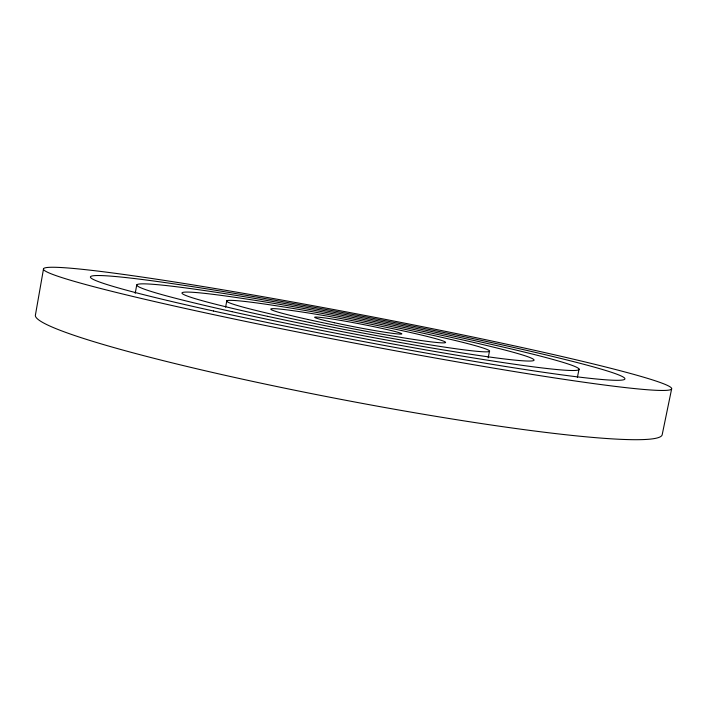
<?xml version="1.0" encoding="UTF-8"?>
<svg xmlns="http://www.w3.org/2000/svg" width="707" height="707" viewBox="0 0 707 707"><rect width="100%" height="100%" fill="white"/><g stroke="black" fill="none" stroke-linecap="round" stroke-linejoin="round"><path stroke-width="1.06" d="M43.472 269.146L35.35 315.437A319.06 25.532 10.8 0 0 345.635 400.259A319.06 25.532 10.8 0 0 662.185 434.743L671.65 388.823A319.75 14.564 10.8 0 0 203.731 286.653A319.75 14.564 10.8 0 0 197.333 311.115A319.75 14.564 10.8 0 0 671.65 388.823M135.223 293.325L136.76 284.815M225.613 307.165L226.797 300.758M488.175 357.839L489.447 351.397A133.87 5.956 10.8 0 0 298.124 309.277A133.87 5.956 10.8 0 0 286.733 317.593A133.87 5.956 10.8 0 0 489.447 351.397M577.354 377.547L579.068 369.081M213.452 311A271.974 12.293 10.8 0 0 624.617 379.323A271.974 12.293 10.8 0 0 235.184 293.476A271.974 12.293 10.8 0 0 213.452 311M232.029 311.672A225.188 10.119 10.8 0 0 578.361 369.973A225.188 10.119 10.8 0 0 263.287 299.848A225.188 10.119 10.8 0 0 232.029 311.672M267.555 316.329A179.216 8.007 10.8 0 0 534.032 360.199A179.216 8.007 10.8 0 0 272.442 303.144A179.216 8.007 10.8 0 0 267.555 316.329M308.27 319.564A88.994 3.95 10.8 0 0 445.277 342.683A88.994 3.95 10.8 0 0 320.943 315.039A88.994 3.95 10.8 0 0 308.27 319.564M334.455 322.728A44.426 1.971 10.8 0 0 401.779 333.96A44.426 1.971 10.8 0 0 338.361 320.006A44.426 1.971 10.8 0 0 334.455 322.728"/></g></svg>
